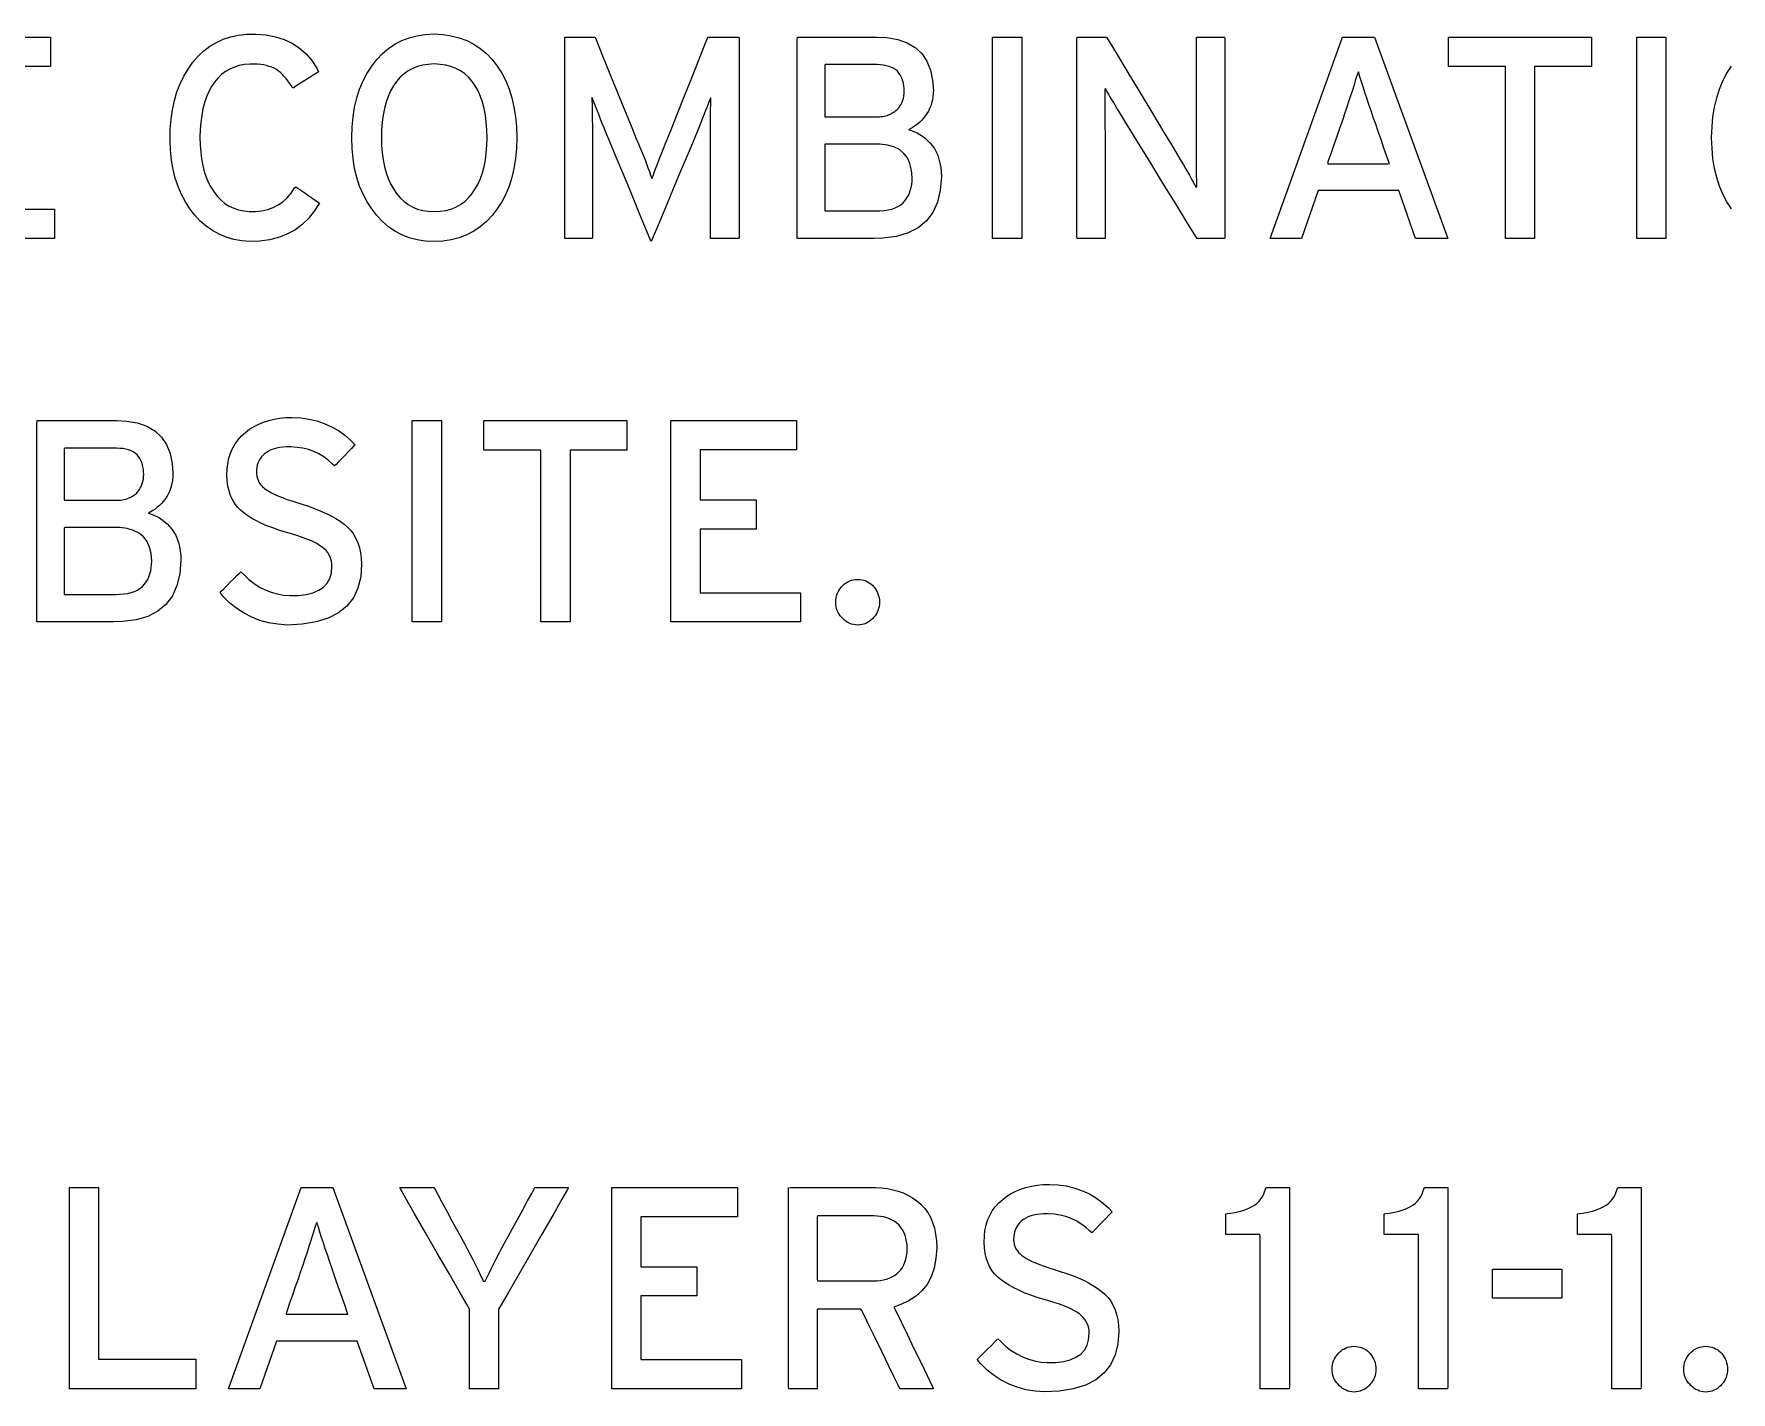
# Model space of a CAD drawing. Extents: x 1 to 47.7, y 0.2 to 33.4.
# Drawn here: x 8.227 to 10.44, y 21.392 to 23.162 of the extents above; entities that cross this region are included whole.
import ezdxf

# ---------------------------------------------------------------- set-up
doc = ezdxf.new("R2010")
doc.units = 0
doc.header["$MEASUREMENT"] = 0
doc.layers.add('6_0____DWG', color=7, linetype='CONTINUOUS')

msp = doc.modelspace()

# ---------------------------------------------------------------- linework, layer by layer
at = {"layer": '6_0____DWG'}
for points in [[(8.0847, 22.8958), (8.0847, 23.1582), (8.2485, 23.1582), (8.2485, 23.1202), (8.1228, 23.1202), (8.1228, 23.0549), (8.1958, 23.0549), (8.1958, 23.0169), (8.1228, 23.0169), (8.1228, 22.9339), (8.254, 22.9339), (8.254, 22.8958), (8.0847, 22.8958)], [(9.4771, 22.8958), (9.4771, 23.1582), (9.5151, 23.1582), (9.5151, 22.8958), (9.4771, 22.8958)], [(10.0286, 22.8958), (10.0066, 22.9581), (9.9015, 22.9581), (9.8797, 22.8958), (9.8389, 22.8958), (9.9333, 23.1582), (9.9751, 23.1582), (10.0707, 22.8958), (10.0286, 22.8958)], [(10.1838, 23.1198), (10.1838, 22.8958), (10.1458, 22.8958), (10.1458, 23.1198), (10.0716, 23.1198), (10.0716, 23.1582), (10.2581, 23.1582), (10.2581, 23.1198), (10.1838, 23.1198)], [(10.317, 22.8958), (10.317, 23.1582), (10.355, 23.1582), (10.355, 22.8958), (10.317, 22.8958)], [(10.4407, 22.9343), (10.4346, 22.9435), (10.4294, 22.9534), (10.4249, 22.964), (10.4213, 22.9753), (10.4184, 22.9872), (10.4163, 22.9999), (10.4151, 23.0132), (10.4146, 23.0271), (10.4151, 23.0411), (10.4163, 23.0544), (10.4184, 23.0671), (10.4213, 23.0791), (10.4249, 23.0904), (10.4294, 23.1011), (10.4346, 23.1111), (10.4407, 23.1205)], [(8.7203, 22.3958), (8.7203, 22.6582), (8.7583, 22.6582), (8.7583, 22.3958), (8.7203, 22.3958)], [(8.9261, 22.6198), (8.9261, 22.3958), (8.888, 22.3958), (8.888, 22.6198), (8.8139, 22.6198), (8.8139, 22.6582), (9.0003, 22.6582), (9.0003, 22.6198), (8.9261, 22.6198)], [(9.0576, 22.3958), (9.0576, 22.6582), (9.2213, 22.6582), (9.2213, 22.6202), (9.0956, 22.6202), (9.0956, 22.5549), (9.1686, 22.5549), (9.1686, 22.5169), (9.0956, 22.5169), (9.0956, 22.4339), (9.2268, 22.4339), (9.2268, 22.3958), (9.0576, 22.3958)], [(8.2733, 21.3958), (8.2733, 21.6582), (8.3114, 21.6582), (8.3114, 21.4343), (8.4382, 21.4343), (8.4382, 21.3958), (8.2733, 21.3958)], [(8.6705, 21.3958), (8.6485, 21.4581), (8.5434, 21.4581), (8.5216, 21.3958), (8.4808, 21.3958), (8.5753, 21.6582), (8.617, 21.6582), (8.7126, 21.3958), (8.6705, 21.3958)], [(8.9805, 21.3958), (8.9805, 21.6582), (9.1443, 21.6582), (9.1443, 21.6202), (9.0185, 21.6202), (9.0185, 21.5549), (9.0916, 21.5549), (9.0916, 21.5169), (9.0185, 21.5169), (9.0185, 21.4339), (9.1498, 21.4339), (9.1498, 21.3958), (8.9805, 21.3958)], [(10.1287, 21.514), (10.1287, 21.552), (10.2195, 21.552), (10.2195, 21.514), (10.1287, 21.514)]]:
    msp.add_lwpolyline(points, dxfattribs=at)
for points in [[(8.5995, 22.9418), (8.5926, 22.9312), (8.5849, 22.9218), (8.5764, 22.9137), (8.5671, 22.9068), (8.557, 22.9012), (8.546, 22.8969), (8.5343, 22.8939), (8.5217, 22.8921), (8.509, 22.8917), (8.498, 22.8927), (8.4876, 22.8946), (8.4777, 22.8974), (8.4684, 22.9012), (8.4597, 22.906), (8.4516, 22.9117), (8.444, 22.9184), (8.437, 22.926), (8.4305, 22.9344), (8.4246, 22.9434), (8.4194, 22.9531), (8.4151, 22.9634), (8.4114, 22.9743), (8.4086, 22.9858), (8.4064, 22.998), (8.4051, 23.0109), (8.4045, 23.0243), (8.4047, 23.0381), (8.4058, 23.0512), (8.4076, 23.0637), (8.4102, 23.0755), (8.4135, 23.0868), (8.4176, 23.0974), (8.4224, 23.1074), (8.428, 23.1167), (8.4343, 23.1255), (8.4411, 23.1334), (8.4485, 23.1403), (8.4564, 23.1463), (8.4649, 23.1514), (8.4739, 23.1555), (8.4835, 23.1586), (8.4937, 23.1608), (8.5045, 23.1621), (8.5166, 23.1623), (8.5299, 23.1612), (8.5422, 23.1588), (8.5535, 23.1551), (8.5639, 23.1502), (8.5734, 23.144), (8.5819, 23.1365), (8.5894, 23.1278), (8.596, 23.1178), (8.5979, 23.1132), (8.5954, 23.1115), (8.5912, 23.1088), (8.5859, 23.1054), (8.5802, 23.1017), (8.5746, 23.0981), (8.5697, 23.095), (8.5662, 23.0927), (8.5647, 23.0917), (8.5628, 23.0948), (8.5605, 23.0982), (8.5582, 23.1014), (8.5559, 23.1044), (8.5535, 23.1071), (8.551, 23.1097), (8.5484, 23.112), (8.5458, 23.1141), (8.5432, 23.116), (8.5402, 23.1176), (8.5371, 23.119), (8.5337, 23.1202), (8.5303, 23.1212), (8.5266, 23.122), (8.5228, 23.1226), (8.5187, 23.123), (8.5145, 23.1232), (8.5089, 23.1232), (8.5017, 23.1225), (8.4948, 23.1212), (8.4884, 23.1192), (8.4824, 23.1166), (8.4768, 23.1133), (8.4717, 23.1094), (8.467, 23.1049), (8.4627, 23.0996), (8.4587, 23.0937), (8.4552, 23.0873), (8.4522, 23.0803), (8.4496, 23.0728), (8.4474, 23.0648), (8.4458, 23.0563), (8.4446, 23.0473), (8.4438, 23.0378), (8.4436, 23.0278), (8.4438, 23.0178), (8.4445, 23.0084), (8.4456, 22.9994), (8.4472, 22.991), (8.4492, 22.983), (8.4518, 22.9755), (8.4548, 22.9685), (8.4582, 22.962), (8.4621, 22.956), (8.4664, 22.9504), (8.471, 22.9456), (8.4761, 22.9414), (8.4816, 22.9379), (8.4876, 22.9351), (8.4939, 22.933), (8.5007, 22.9316), (8.5079, 22.9309), (8.516, 22.9309), (8.5242, 22.9317), (8.5319, 22.9334), (8.539, 22.936), (8.5456, 22.9394), (8.5517, 22.9437), (8.5573, 22.9488), (8.5623, 22.9548), (8.5667, 22.9617), (8.5685, 22.9632), (8.5711, 22.9614), (8.5752, 22.9586), (8.5802, 22.9551), (8.5856, 22.9513), (8.5908, 22.9478), (8.5952, 22.9447), (8.5983, 22.9426)], [(8.8567, 23.0271), (8.8562, 23.0132), (8.855, 22.9999), (8.8529, 22.9872), (8.8501, 22.9753), (8.8466, 22.964), (8.8422, 22.9534), (8.8371, 22.9435), (8.8312, 22.9343), (8.8245, 22.9256), (8.8171, 22.9178), (8.8091, 22.9111), (8.8005, 22.9053), (8.7914, 22.9006), (8.7816, 22.8968), (8.7713, 22.8941), (8.7604, 22.8923), (8.7488, 22.8916), (8.7374, 22.8923), (8.7266, 22.8941), (8.7164, 22.8968), (8.7067, 22.9006), (8.6977, 22.9053), (8.6893, 22.9111), (8.6814, 22.9178), (8.6742, 22.9256), (8.6675, 22.9343), (8.6614, 22.9435), (8.6562, 22.9534), (8.6517, 22.964), (8.6481, 22.9753), (8.6452, 22.9872), (8.6431, 22.9999), (8.6419, 23.0132), (8.6414, 23.0271), (8.6419, 23.0411), (8.6431, 23.0544), (8.6452, 23.0671), (8.6481, 23.0791), (8.6517, 23.0904), (8.6562, 23.1011), (8.6614, 23.1111), (8.6675, 23.1205), (8.6742, 23.1291), (8.6814, 23.1368), (8.6893, 23.1434), (8.6977, 23.1491), (8.7067, 23.1538), (8.7164, 23.1574), (8.7266, 23.1601), (8.7374, 23.1618), (8.7488, 23.1624), (8.7604, 23.1618), (8.7713, 23.1601), (8.7816, 23.1574), (8.7914, 23.1538), (8.8005, 23.1491), (8.8091, 23.1434), (8.8171, 23.1368), (8.8245, 23.1291), (8.8312, 23.1205), (8.8371, 23.1111), (8.8422, 23.1011), (8.8466, 23.0904), (8.8501, 23.0791), (8.8529, 23.0671), (8.855, 23.0544), (8.8562, 23.0411)], [(9.1092, 22.8957), (9.1092, 22.9007), (9.1092, 22.9141), (9.1092, 22.9333), (9.1092, 22.9559), (9.1092, 22.9796), (9.1092, 23.0017), (9.1092, 23.0198), (9.1092, 23.0315), (9.1092, 23.036), (9.1092, 23.0424), (9.1092, 23.0485), (9.1093, 23.0543), (9.1094, 23.0598), (9.1094, 23.0649), (9.1096, 23.0698), (9.1097, 23.0743), (9.1098, 23.0785), (9.1093, 23.0792), (9.1079, 23.0755), (9.1064, 23.0715), (9.1047, 23.0672), (9.1029, 23.0626), (9.101, 23.0577), (9.0989, 23.0526), (9.0967, 23.0471), (9.0944, 23.0413), (9.0926, 23.0369), (9.0878, 23.0254), (9.08, 23.0067), (9.0703, 22.9836), (9.0598, 22.9585), (9.0496, 22.9341), (9.0408, 22.9131), (9.0346, 22.8981), (9.0319, 22.8917), (9.0301, 22.8959), (9.0246, 22.9092), (9.0164, 22.9291), (9.0065, 22.9529), (8.9961, 22.9781), (8.9863, 23.0019), (8.9781, 23.0218), (8.9725, 23.0351), (8.9705, 23.04), (8.9682, 23.0458), (8.966, 23.0514), (8.964, 23.0566), (8.962, 23.0616), (8.9602, 23.0662), (8.9584, 23.0706), (8.9568, 23.0746), (8.9554, 23.0784), (8.9545, 23.0794), (8.9547, 23.0753), (8.9548, 23.0708), (8.9549, 23.066), (8.955, 23.061), (8.9551, 23.0556), (8.9551, 23.0498), (8.9552, 23.0438), (8.9552, 23.0375), (8.9552, 23.033), (8.9552, 23.023), (8.9552, 23.0061), (8.9552, 22.9847), (8.9552, 22.9612), (8.9552, 22.9381), (8.9552, 22.9179), (8.9552, 22.9031), (8.9552, 22.896), (8.9544, 22.8957), (8.9514, 22.8957), (8.9467, 22.8957), (8.941, 22.8957), (8.9349, 22.8957), (8.929, 22.8957), (8.9241, 22.8957), (8.9206, 22.8957), (8.9193, 22.8957), (8.9193, 22.9052), (8.9193, 22.9304), (8.9193, 22.9668), (8.9193, 23.0096), (8.9193, 23.0542), (8.9193, 23.096), (8.9193, 23.1303), (8.9193, 23.1524), (8.9194, 23.1582), (8.9214, 23.1582), (8.9256, 23.1582), (8.9313, 23.1582), (8.9379, 23.1582), (8.9445, 23.1582), (8.9506, 23.1582), (8.9554, 23.1582), (8.9582, 23.1582), (8.9591, 23.1572), (8.9628, 23.1481), (8.9695, 23.1317), (8.9781, 23.1105), (8.9877, 23.087), (8.9972, 23.0636), (9.0056, 23.0428), (9.012, 23.0271), (9.0153, 23.019), (9.0172, 23.0146), (9.0195, 23.0089), (9.0217, 23.0034), (9.0239, 22.9981), (9.0259, 22.9929), (9.0277, 22.9879), (9.0295, 22.983), (9.0312, 22.9784), (9.0328, 22.9738), (9.0343, 22.9773), (9.0359, 22.9819), (9.0377, 22.9866), (9.0395, 22.9916), (9.0415, 22.9967), (9.0436, 23.002), (9.0457, 23.0075), (9.048, 23.0132), (9.0502, 23.0185), (9.0526, 23.0246), (9.0583, 23.0388), (9.0662, 23.0587), (9.0754, 23.0817), (9.0849, 23.1054), (9.0936, 23.1274), (9.1007, 23.145), (9.105, 23.1559), (9.1061, 23.1582), (9.1085, 23.1582), (9.113, 23.1582), (9.1191, 23.1582), (9.1258, 23.1582), (9.1327, 23.1582), (9.1388, 23.1582), (9.1436, 23.1582), (9.1462, 23.1582), (9.1465, 23.1552), (9.1465, 23.1364), (9.1465, 23.1044), (9.1465, 23.0639), (9.1465, 23.0195), (9.1465, 22.9759), (9.1465, 22.9377), (9.1465, 22.9096), (9.1465, 22.8962), (9.1457, 22.8957), (9.1426, 22.8957), (9.1377, 22.8957), (9.1317, 22.8957), (9.1254, 22.8957), (9.1193, 22.8957), (9.1141, 22.8957), (9.1105, 22.8957)], [(9.4103, 22.9763), (9.4089, 22.9586), (9.4051, 22.9431), (9.3991, 22.9298), (9.3907, 22.9187), (9.3801, 22.9097), (9.3671, 22.903), (9.3517, 22.8985), (9.3341, 22.8962), (9.3225, 22.8958), (9.3157, 22.8958), (9.3033, 22.8958), (9.2874, 22.8958), (9.2699, 22.8958), (9.2527, 22.8958), (9.2378, 22.8958), (9.227, 22.8958), (9.2224, 22.8958), (9.2224, 22.9037), (9.2224, 22.9286), (9.2224, 22.9654), (9.2224, 23.0092), (9.2224, 23.055), (9.2224, 23.0976), (9.2224, 23.1322), (9.2224, 23.1537), (9.2228, 23.1582), (9.2292, 23.1582), (9.2414, 23.1582), (9.2576, 23.1582), (9.2756, 23.1582), (9.2935, 23.1582), (9.3093, 23.1582), (9.321, 23.1582), (9.3266, 23.1582), (9.3392, 23.1576), (9.3534, 23.1552), (9.3657, 23.1509), (9.3761, 23.1448), (9.3847, 23.1368), (9.3913, 23.127), (9.396, 23.1153), (9.3989, 23.1018), (9.3998, 23.0891), (9.3996, 23.0846), (9.3992, 23.0803), (9.3985, 23.0762), (9.3976, 23.0723), (9.3964, 23.0686), (9.395, 23.0651), (9.3933, 23.0617), (9.3914, 23.0585), (9.3893, 23.0555), (9.3871, 23.0527), (9.3847, 23.05), (9.3821, 23.0475), (9.3794, 23.0452), (9.3765, 23.043), (9.3735, 23.0409), (9.3703, 23.039), (9.3678, 23.0374), (9.3715, 23.0364), (9.3752, 23.035), (9.3787, 23.0333), (9.3822, 23.0314), (9.3856, 23.0291), (9.389, 23.0265), (9.3922, 23.0236), (9.3954, 23.0203), (9.3984, 23.0168), (9.4011, 23.0129), (9.4035, 23.0087), (9.4055, 23.0042), (9.4071, 22.9993), (9.4084, 22.994), (9.4094, 22.9885), (9.41, 22.9826)], [(9.7436, 22.8958), (9.7399, 22.9018), (9.7301, 22.9179), (9.7159, 22.9409), (9.6992, 22.968), (9.6819, 22.9962), (9.6657, 23.0225), (9.6526, 23.0438), (9.6443, 23.0573), (9.6416, 23.0616), (9.6392, 23.0657), (9.6368, 23.0697), (9.6345, 23.0736), (9.6322, 23.0774), (9.6301, 23.081), (9.628, 23.0845), (9.626, 23.088), (9.6241, 23.0913), (9.6233, 23.0891), (9.6233, 23.0828), (9.6234, 23.0763), (9.6234, 23.0696), (9.6234, 23.0627), (9.6235, 23.0556), (9.6235, 23.0482), (9.6236, 23.0407), (9.6237, 23.033), (9.6237, 23.0282), (9.6237, 23.016), (9.6237, 22.9976), (9.6237, 22.9755), (9.6237, 22.9522), (9.6237, 22.9301), (9.6237, 22.9117), (9.6237, 22.8995), (9.6237, 22.8958), (9.622, 22.8958), (9.6181, 22.8958), (9.6127, 22.8958), (9.6066, 22.8958), (9.6003, 22.8958), (9.5945, 22.8958), (9.5899, 22.8958), (9.5872, 22.8958), (9.5868, 22.8977), (9.5868, 22.9147), (9.5868, 22.9456), (9.5868, 22.9857), (9.5868, 23.0303), (9.5868, 23.0744), (9.5868, 23.1135), (9.5868, 23.1428), (9.5868, 23.1574), (9.5875, 23.1582), (9.5907, 23.1582), (9.5957, 23.1582), (9.6019, 23.1582), (9.6085, 23.1582), (9.6149, 23.1582), (9.6204, 23.1582), (9.6242, 23.1582), (9.6256, 23.1582), (9.6291, 23.1524), (9.6385, 23.1368), (9.652, 23.1143), (9.668, 23.088), (9.6845, 23.0606), (9.6999, 23.035), (9.7124, 23.0142), (9.7204, 23.0011), (9.723, 22.9966), (9.7259, 22.9918), (9.7286, 22.9871), (9.7312, 22.9825), (9.7337, 22.9782), (9.7361, 22.974), (9.7383, 22.9699), (9.7405, 22.9661), (9.7425, 22.9624), (9.7433, 22.9645), (9.7432, 22.971), (9.7431, 22.9777), (9.7431, 22.9846), (9.743, 22.9916), (9.743, 22.9989), (9.743, 23.0063), (9.7429, 23.0139), (9.7429, 23.0217), (9.7429, 23.0265), (9.7429, 23.0386), (9.7429, 23.0569), (9.7429, 23.0789), (9.7429, 23.1021), (9.7429, 23.1241), (9.7429, 23.1424), (9.7429, 23.1546), (9.743, 23.1582), (9.7447, 23.1582), (9.7485, 23.1582), (9.7539, 23.1582), (9.7601, 23.1582), (9.7664, 23.1582), (9.7721, 23.1582), (9.7767, 23.1582), (9.7794, 23.1582), (9.7799, 23.1564), (9.7799, 23.1394), (9.7799, 23.1084), (9.7799, 23.0683), (9.7799, 23.0238), (9.7799, 22.9796), (9.7799, 22.9405), (9.7799, 22.9113), (9.7799, 22.8967), (9.7792, 22.8958), (9.7762, 22.8958), (9.7715, 22.8958), (9.7657, 22.8958), (9.7595, 22.8958), (9.7536, 22.8958), (9.7485, 22.8958), (9.745, 22.8958)], [(8.8179, 23.0271), (8.8177, 23.0374), (8.8169, 23.0472), (8.8157, 23.0565), (8.814, 23.0652), (8.8119, 23.0733), (8.8092, 23.081), (8.8061, 23.0881), (8.8025, 23.0947), (8.7984, 23.1006), (8.7938, 23.1059), (8.7887, 23.1104), (8.7832, 23.1143), (8.7773, 23.1174), (8.7708, 23.1199), (8.764, 23.1217), (8.7566, 23.1228), (8.7488, 23.1233), (8.7412, 23.1228), (8.734, 23.1217), (8.7273, 23.1199), (8.7209, 23.1174), (8.7151, 23.1143), (8.7096, 23.1104), (8.7046, 23.1059), (8.7, 23.1006), (8.6959, 23.0947), (8.6922, 23.0881), (8.689, 23.081), (8.6863, 23.0733), (8.6841, 23.0652), (8.6824, 23.0565), (8.6811, 23.0472), (8.6804, 23.0374), (8.6802, 23.0271), (8.6804, 23.0169), (8.6811, 23.0073), (8.6824, 22.9981), (8.6841, 22.9895), (8.6863, 22.9814), (8.689, 22.9738), (8.6922, 22.9668), (8.6959, 22.9603), (8.7, 22.9542), (8.7046, 22.9487), (8.7096, 22.944), (8.7151, 22.9399), (8.7209, 22.9366), (8.7273, 22.9341), (8.734, 22.9322), (8.7412, 22.9312), (8.7488, 22.9308), (8.7566, 22.9312), (8.764, 22.9322), (8.7708, 22.9341), (8.7773, 22.9366), (8.7832, 22.9399), (8.7887, 22.944), (8.7938, 22.9487), (8.7984, 22.9542), (8.8025, 22.9603), (8.8061, 22.9668), (8.8092, 22.9738), (8.8119, 22.9814), (8.814, 22.9895), (8.8157, 22.9981), (8.8169, 23.0073), (8.8177, 23.0169)], [(9.3617, 23.0879), (9.3616, 23.0913), (9.3613, 23.0946), (9.3608, 23.0978), (9.36, 23.1008), (9.3591, 23.1037), (9.3579, 23.1064), (9.3565, 23.109), (9.355, 23.1115), (9.353, 23.1137), (9.3507, 23.1157), (9.3481, 23.1174), (9.3452, 23.1188), (9.342, 23.12), (9.3385, 23.121), (9.3348, 23.1217), (9.3308, 23.1221), (9.3264, 23.1224), (9.3238, 23.1224), (9.3169, 23.1224), (9.3069, 23.1224), (9.2953, 23.1224), (9.2834, 23.1224), (9.2725, 23.1224), (9.2638, 23.1224), (9.2589, 23.1224), (9.2582, 23.1217), (9.2582, 23.1168), (9.2582, 23.1082), (9.2582, 23.0973), (9.2582, 23.0854), (9.2582, 23.0738), (9.2582, 23.0639), (9.2582, 23.057), (9.2582, 23.0544), (9.2608, 23.0544), (9.2678, 23.0544), (9.2777, 23.0544), (9.2893, 23.0544), (9.3013, 23.0544), (9.3122, 23.0544), (9.3208, 23.0544), (9.3258, 23.0544), (9.3276, 23.0544), (9.3298, 23.0545), (9.3319, 23.0547), (9.3339, 23.0549), (9.3359, 23.0553), (9.3377, 23.0557), (9.3395, 23.0562), (9.3412, 23.0568), (9.3428, 23.0575), (9.3443, 23.0582), (9.3457, 23.059), (9.3471, 23.0598), (9.3485, 23.0606), (9.3497, 23.0615), (9.3509, 23.0625), (9.3521, 23.0634), (9.3532, 23.0645), (9.3547, 23.0661), (9.3563, 23.0684), (9.3577, 23.0709), (9.359, 23.0734), (9.3599, 23.0761), (9.3607, 23.0789), (9.3613, 23.0818), (9.3616, 23.0848)], [(9.9734, 23.0537), (9.9705, 23.0623), (9.9677, 23.0706), (9.9651, 23.0785), (9.9626, 23.0861), (9.9603, 23.0933), (9.958, 23.1002), (9.956, 23.1067), (9.954, 23.1129), (9.9523, 23.1093), (9.9504, 23.103), (9.9484, 23.0962), (9.9462, 23.0891), (9.9438, 23.0816), (9.9413, 23.0738), (9.9385, 23.0655), (9.9356, 23.0569), (9.9341, 23.0524), (9.9324, 23.0473), (9.9295, 23.039), (9.9259, 23.0287), (9.9221, 23.0178), (9.9185, 23.0075), (9.9156, 22.9992), (9.9139, 22.9941), (9.9141, 22.9932), (9.9198, 22.9932), (9.9303, 22.9932), (9.9438, 22.9932), (9.9585, 22.9932), (9.9726, 22.9932), (9.9845, 22.9932), (9.9923, 22.9932), (9.9945, 22.9933), (9.9933, 22.9967), (9.9908, 23.0039), (9.9874, 23.0137), (9.9836, 23.0246), (9.9798, 23.0353), (9.9766, 23.0446), (9.9743, 23.0512)], [(9.3722, 22.9752), (9.3714, 22.9849), (9.3693, 22.9934), (9.366, 23.0007), (9.3614, 23.0067), (9.3556, 23.0116), (9.3485, 23.0152), (9.3402, 23.0176), (9.3306, 23.0188), (9.3259, 23.0189), (9.32, 23.0189), (9.3105, 23.0189), (9.2989, 23.0189), (9.2865, 23.0189), (9.2749, 23.0189), (9.2654, 23.0189), (9.2595, 23.0189), (9.2582, 23.0185), (9.2582, 23.0129), (9.2582, 23.0022), (9.2582, 22.9882), (9.2582, 22.9727), (9.2582, 22.9575), (9.2582, 22.9444), (9.2582, 22.9352), (9.2582, 22.9317), (9.2609, 22.9317), (9.2681, 22.9317), (9.2783, 22.9317), (9.2901, 22.9317), (9.3022, 22.9317), (9.3131, 22.9317), (9.3214, 22.9317), (9.3258, 22.9317), (9.33, 22.9318), (9.3356, 22.9322), (9.3408, 22.933), (9.3455, 22.9341), (9.3499, 22.9356), (9.3537, 22.9374), (9.3572, 22.9396), (9.3603, 22.9421), (9.3628, 22.945), (9.365, 22.948), (9.3669, 22.9512), (9.3685, 22.9546), (9.3698, 22.9583), (9.3708, 22.9622), (9.3716, 22.9663), (9.372, 22.9706)], [(8.6542, 22.4712), (8.6531, 22.4546), (8.6496, 22.44), (8.6436, 22.4273), (8.6351, 22.4165), (8.6242, 22.4077), (8.6108, 22.4007), (8.5949, 22.3958), (8.5766, 22.3927), (8.5576, 22.3917), (8.545, 22.3927), (8.5331, 22.3947), (8.5218, 22.3978), (8.5111, 22.4019), (8.5011, 22.407), (8.4916, 22.4131), (8.4827, 22.4203), (8.4744, 22.4284), (8.4697, 22.4342), (8.4714, 22.4358), (8.4745, 22.4389), (8.4786, 22.443), (8.4831, 22.4475), (8.4877, 22.4521), (8.4918, 22.4562), (8.495, 22.4593), (8.4967, 22.4611), (8.5006, 22.4574), (8.5072, 22.4512), (8.5141, 22.4458), (8.5213, 22.4413), (8.5287, 22.4375), (8.5364, 22.4344), (8.5443, 22.4322), (8.5525, 22.4308), (8.561, 22.4301), (8.5718, 22.4303), (8.582, 22.4316), (8.5909, 22.4338), (8.5984, 22.437), (8.6046, 22.4412), (8.6094, 22.4464), (8.6129, 22.4526), (8.615, 22.4598), (8.6157, 22.468), (8.6156, 22.4715), (8.6151, 22.4748), (8.6143, 22.4778), (8.6132, 22.4808), (8.6118, 22.4836), (8.6101, 22.4862), (8.608, 22.4888), (8.6056, 22.4912), (8.6029, 22.4934), (8.5996, 22.4956), (8.5958, 22.4979), (8.5916, 22.5), (8.5868, 22.5022), (8.5816, 22.5043), (8.5759, 22.5065), (8.5697, 22.5085), (8.563, 22.5106), (8.5553, 22.5128), (8.5466, 22.5155), (8.5385, 22.5183), (8.5309, 22.5212), (8.5239, 22.5243), (8.5173, 22.5275), (8.5113, 22.5308), (8.5058, 22.5343), (8.5008, 22.5379), (8.4964, 22.5416), (8.4924, 22.5456), (8.4889, 22.5502), (8.4859, 22.5552), (8.4835, 22.5606), (8.4815, 22.5665), (8.4801, 22.5729), (8.4792, 22.5798), (8.4788, 22.5871), (8.479, 22.5948), (8.4798, 22.6022), (8.4813, 22.6091), (8.4833, 22.6157), (8.486, 22.6219), (8.4893, 22.6278), (8.4932, 22.6332), (8.4978, 22.6383), (8.5029, 22.6429), (8.5083, 22.647), (8.5141, 22.6506), (8.5201, 22.6537), (8.5265, 22.6563), (8.5333, 22.6585), (8.5403, 22.6602), (8.5477, 22.6614), (8.5554, 22.6622), (8.5637, 22.6624), (8.5749, 22.6618), (8.5856, 22.6603), (8.5959, 22.6579), (8.6057, 22.6546), (8.615, 22.6503), (8.624, 22.6452), (8.6324, 22.6392), (8.6404, 22.6323), (8.6458, 22.6267), (8.6443, 22.6252), (8.6413, 22.6221), (8.6374, 22.618), (8.6329, 22.6134), (8.6284, 22.6087), (8.6242, 22.6044), (8.621, 22.6011), (8.6191, 22.5991), (8.6164, 22.6015), (8.6108, 22.6066), (8.6049, 22.611), (8.5987, 22.6148), (8.5921, 22.6179), (8.5852, 22.6204), (8.5779, 22.6222), (8.5703, 22.6234), (8.5623, 22.624), (8.5563, 22.6239), (8.5516, 22.6236), (8.5473, 22.623), (8.5432, 22.6222), (8.5395, 22.6212), (8.5361, 22.62), (8.5329, 22.6185), (8.5301, 22.6168), (8.5276, 22.6149), (8.5254, 22.6128), (8.5235, 22.6105), (8.5218, 22.6081), (8.5204, 22.6056), (8.5192, 22.6029), (8.5183, 22.6002), (8.5177, 22.5973), (8.5173, 22.5943), (8.5172, 22.5913), (8.5172, 22.5897), (8.5173, 22.5883), (8.5175, 22.5869), (8.5177, 22.5855), (8.518, 22.5842), (8.5184, 22.5829), (8.5188, 22.5817), (8.5193, 22.5805), (8.5198, 22.5793), (8.5205, 22.5781), (8.5212, 22.5768), (8.5221, 22.5756), (8.523, 22.5744), (8.5241, 22.5732), (8.5252, 22.5721), (8.5265, 22.5709), (8.5279, 22.5698), (8.5299, 22.5683), (8.5332, 22.5662), (8.5369, 22.5641), (8.5411, 22.562), (8.5459, 22.5599), (8.5511, 22.5578), (8.5569, 22.5556), (8.5632, 22.5535), (8.57, 22.5513), (8.578, 22.5488), (8.5862, 22.5462), (8.5939, 22.5434), (8.6012, 22.5404), (8.6081, 22.5373), (8.6146, 22.534), (8.6206, 22.5306), (8.6262, 22.527), (8.6314, 22.5233), (8.6361, 22.5193), (8.6403, 22.5149), (8.6439, 22.51), (8.647, 22.5046), (8.6495, 22.4989), (8.6515, 22.4926), (8.6529, 22.4859), (8.6538, 22.4788)], [(8.4187, 22.4763), (8.4173, 22.4586), (8.4136, 22.4431), (8.4076, 22.4298), (8.3992, 22.4187), (8.3885, 22.4097), (8.3755, 22.403), (8.3602, 22.3985), (8.3426, 22.3962), (8.331, 22.3958), (8.3241, 22.3958), (8.3118, 22.3958), (8.2959, 22.3958), (8.2784, 22.3958), (8.2612, 22.3958), (8.2463, 22.3958), (8.2355, 22.3958), (8.2309, 22.3958), (8.2309, 22.4037), (8.2309, 22.4286), (8.2309, 22.4654), (8.2309, 22.5092), (8.2309, 22.555), (8.2309, 22.5976), (8.2309, 22.6322), (8.2309, 22.6537), (8.2313, 22.6582), (8.2377, 22.6582), (8.2499, 22.6582), (8.2661, 22.6582), (8.2841, 22.6582), (8.302, 22.6582), (8.3178, 22.6582), (8.3295, 22.6582), (8.3351, 22.6582), (8.3477, 22.6576), (8.3619, 22.6552), (8.3742, 22.6509), (8.3846, 22.6448), (8.3932, 22.6368), (8.3998, 22.627), (8.4045, 22.6153), (8.4073, 22.6018), (8.4082, 22.5891), (8.4081, 22.5846), (8.4076, 22.5803), (8.407, 22.5762), (8.406, 22.5723), (8.4049, 22.5686), (8.4035, 22.5651), (8.4018, 22.5617), (8.3999, 22.5585), (8.3978, 22.5555), (8.3956, 22.5527), (8.3932, 22.55), (8.3906, 22.5475), (8.3879, 22.5452), (8.385, 22.543), (8.382, 22.5409), (8.3788, 22.539), (8.3763, 22.5374), (8.38, 22.5364), (8.3836, 22.535), (8.3872, 22.5333), (8.3907, 22.5314), (8.3941, 22.5291), (8.3975, 22.5265), (8.4007, 22.5236), (8.4039, 22.5203), (8.4069, 22.5168), (8.4096, 22.5129), (8.412, 22.5087), (8.414, 22.5042), (8.4156, 22.4993), (8.4169, 22.494), (8.4179, 22.4885), (8.4185, 22.4826)], [(8.3702, 22.5879), (8.3701, 22.5913), (8.3698, 22.5946), (8.3692, 22.5978), (8.3685, 22.6008), (8.3676, 22.6037), (8.3664, 22.6064), (8.365, 22.609), (8.3634, 22.6115), (8.3615, 22.6137), (8.3592, 22.6157), (8.3566, 22.6174), (8.3537, 22.6188), (8.3505, 22.62), (8.347, 22.621), (8.3433, 22.6217), (8.3392, 22.6221), (8.3349, 22.6224), (8.3323, 22.6224), (8.3254, 22.6224), (8.3154, 22.6224), (8.3038, 22.6224), (8.2919, 22.6224), (8.2809, 22.6224), (8.2723, 22.6224), (8.2674, 22.6224), (8.2667, 22.6217), (8.2667, 22.6168), (8.2667, 22.6082), (8.2667, 22.5973), (8.2667, 22.5854), (8.2667, 22.5738), (8.2667, 22.5639), (8.2667, 22.557), (8.2667, 22.5544), (8.2693, 22.5544), (8.2763, 22.5544), (8.2862, 22.5544), (8.2978, 22.5544), (8.3098, 22.5544), (8.3207, 22.5544), (8.3293, 22.5544), (8.3342, 22.5544), (8.3361, 22.5544), (8.3383, 22.5545), (8.3404, 22.5547), (8.3424, 22.5549), (8.3444, 22.5553), (8.3462, 22.5557), (8.348, 22.5562), (8.3496, 22.5568), (8.3512, 22.5575), (8.3527, 22.5582), (8.3542, 22.559), (8.3556, 22.5598), (8.3569, 22.5606), (8.3582, 22.5615), (8.3594, 22.5625), (8.3606, 22.5634), (8.3617, 22.5645), (8.3631, 22.5661), (8.3648, 22.5684), (8.3662, 22.5709), (8.3674, 22.5734), (8.3684, 22.5761), (8.3692, 22.5789), (8.3698, 22.5818), (8.3701, 22.5848)], [(8.3806, 22.4752), (8.3798, 22.4849), (8.3778, 22.4934), (8.3745, 22.5007), (8.3699, 22.5067), (8.3641, 22.5116), (8.357, 22.5152), (8.3487, 22.5176), (8.3391, 22.5188), (8.3344, 22.5189), (8.3285, 22.5189), (8.319, 22.5189), (8.3073, 22.5189), (8.295, 22.5189), (8.2834, 22.5189), (8.2739, 22.5189), (8.268, 22.5189), (8.2667, 22.5185), (8.2667, 22.5129), (8.2667, 22.5022), (8.2667, 22.4882), (8.2667, 22.4727), (8.2667, 22.4575), (8.2667, 22.4444), (8.2667, 22.4352), (8.2667, 22.4317), (8.2694, 22.4317), (8.2766, 22.4317), (8.2868, 22.4317), (8.2986, 22.4317), (8.3107, 22.4317), (8.3216, 22.4317), (8.3299, 22.4317), (8.3343, 22.4317), (8.3385, 22.4318), (8.3441, 22.4322), (8.3493, 22.433), (8.354, 22.4341), (8.3583, 22.4356), (8.3622, 22.4374), (8.3657, 22.4396), (8.3687, 22.4421), (8.3713, 22.445), (8.3735, 22.448), (8.3754, 22.4512), (8.377, 22.4546), (8.3783, 22.4583), (8.3793, 22.4622), (8.3801, 22.4663), (8.3805, 22.4706)], [(9.3296, 22.4213), (9.3294, 22.4184), (9.329, 22.4157), (9.3284, 22.4131), (9.3276, 22.4106), (9.3266, 22.4082), (9.3254, 22.406), (9.3239, 22.4038), (9.3223, 22.4018), (9.3204, 22.3998), (9.3184, 22.398), (9.3163, 22.3964), (9.3141, 22.3951), (9.3117, 22.3939), (9.3092, 22.393), (9.3066, 22.3923), (9.3039, 22.3919), (9.3011, 22.3916), (9.2983, 22.3919), (9.2957, 22.3923), (9.2931, 22.393), (9.2907, 22.3939), (9.2884, 22.3951), (9.2862, 22.3964), (9.2841, 22.398), (9.2821, 22.3998), (9.2802, 22.4018), (9.2784, 22.4038), (9.2768, 22.406), (9.2755, 22.4082), (9.2745, 22.4106), (9.2736, 22.4131), (9.273, 22.4157), (9.2727, 22.4184), (9.2725, 22.4213), (9.2727, 22.4242), (9.273, 22.4271), (9.2736, 22.4298), (9.2745, 22.4324), (9.2755, 22.4349), (9.2768, 22.4373), (9.2784, 22.4395), (9.2802, 22.4417), (9.2821, 22.4436), (9.2841, 22.4454), (9.2862, 22.4469), (9.2884, 22.4481), (9.2907, 22.4492), (9.2931, 22.4501), (9.2957, 22.4507), (9.2983, 22.4511), (9.3011, 22.4513), (9.3039, 22.4511), (9.3066, 22.4507), (9.3092, 22.4501), (9.3117, 22.4492), (9.3141, 22.4481), (9.3163, 22.4469), (9.3184, 22.4454), (9.3204, 22.4436), (9.3223, 22.4417), (9.3239, 22.4395), (9.3254, 22.4373), (9.3266, 22.4349), (9.3276, 22.4324), (9.3284, 22.4298), (9.329, 22.4271), (9.3294, 22.4242)], [(8.833, 21.4995), (8.833, 21.4957), (8.833, 21.4854), (8.833, 21.4707), (8.833, 21.4534), (8.833, 21.4355), (8.833, 21.4189), (8.833, 21.4056), (8.833, 21.3974), (8.8329, 21.3958), (8.8305, 21.3958), (8.8261, 21.3958), (8.8202, 21.3958), (8.8137, 21.3958), (8.8073, 21.3958), (8.8015, 21.3958), (8.7972, 21.3958), (8.7951, 21.3958), (8.795, 21.3979), (8.795, 21.4066), (8.795, 21.4204), (8.795, 21.4372), (8.795, 21.4551), (8.795, 21.4723), (8.795, 21.4867), (8.795, 21.4964), (8.795, 21.4997), (8.791, 21.5066), (8.7816, 21.523), (8.7683, 21.546), (8.753, 21.5727), (8.7373, 21.6), (8.723, 21.625), (8.7116, 21.6448), (8.7049, 21.6564), (8.7042, 21.6582), (8.7073, 21.6582), (8.7127, 21.6582), (8.7196, 21.6582), (8.7273, 21.6582), (8.7348, 21.6582), (8.7414, 21.6582), (8.7463, 21.6582), (8.7485, 21.6582), (8.7496, 21.6564), (8.7531, 21.65), (8.7584, 21.6401), (8.7649, 21.6283), (8.7717, 21.6158), (8.7782, 21.6039), (8.7836, 21.5941), (8.7871, 21.5877), (8.7888, 21.5846), (8.7924, 21.5776), (8.7959, 21.5709), (8.7992, 21.5645), (8.8024, 21.5583), (8.8054, 21.5523), (8.8082, 21.5467), (8.8108, 21.5412), (8.8133, 21.5361), (8.8155, 21.5364), (8.8179, 21.5415), (8.8205, 21.5468), (8.8233, 21.5524), (8.8262, 21.5584), (8.8294, 21.5645), (8.8327, 21.571), (8.8363, 21.5778), (8.84, 21.5848), (8.8416, 21.5877), (8.8454, 21.5946), (8.8509, 21.6047), (8.8575, 21.6167), (8.8644, 21.6293), (8.8708, 21.641), (8.8761, 21.6507), (8.8795, 21.6568), (8.8804, 21.6582), (8.8828, 21.6582), (8.8878, 21.6582), (8.8944, 21.6582), (8.9019, 21.6582), (8.9094, 21.6582), (8.9161, 21.6582), (8.9213, 21.6582), (8.924, 21.6582), (8.9228, 21.6558), (8.9156, 21.6433), (8.9039, 21.6229), (8.8893, 21.5975), (8.8736, 21.5701), (8.8584, 21.5437), (8.8455, 21.5211), (8.8364, 21.5054)], [(9.4042, 21.5798), (9.4032, 21.5658), (9.4008, 21.5532), (9.3969, 21.542), (9.3916, 21.532), (9.3849, 21.5234), (9.3767, 21.516), (9.3671, 21.51), (9.356, 21.5054), (9.3484, 21.5025), (9.3517, 21.4959), (9.3577, 21.4834), (9.3657, 21.4669), (9.3745, 21.4486), (9.3834, 21.4304), (9.3912, 21.4142), (9.397, 21.4021), (9.3999, 21.3961), (9.3992, 21.3958), (9.3955, 21.3958), (9.3897, 21.3958), (9.3826, 21.3958), (9.375, 21.3958), (9.3677, 21.3958), (9.3616, 21.3958), (9.3575, 21.3958), (9.3561, 21.3959), (9.3539, 21.4004), (9.3487, 21.4111), (9.3414, 21.4262), (9.3329, 21.4437), (9.3243, 21.4615), (9.3163, 21.4779), (9.31, 21.4909), (9.3063, 21.4985), (9.3053, 21.4997), (9.3014, 21.4997), (9.2945, 21.4997), (9.2856, 21.4997), (9.2757, 21.4997), (9.266, 21.4997), (9.2575, 21.4997), (9.2513, 21.4997), (9.2484, 21.4997), (9.2483, 21.4971), (9.2483, 21.4878), (9.2483, 21.4737), (9.2483, 21.4567), (9.2483, 21.4388), (9.2483, 21.4218), (9.2483, 21.4077), (9.2483, 21.3985), (9.2483, 21.3958), (9.2464, 21.3958), (9.2424, 21.3958), (9.2369, 21.3958), (9.2306, 21.3958), (9.2242, 21.3958), (9.2183, 21.3958), (9.2138, 21.3958), (9.2113, 21.3958), (9.211, 21.3988), (9.211, 21.418), (9.211, 21.4508), (9.211, 21.4922), (9.211, 21.5374), (9.211, 21.5815), (9.211, 21.6195), (9.211, 21.6467), (9.211, 21.6581), (9.2145, 21.6582), (9.2249, 21.6582), (9.2404, 21.6582), (9.2588, 21.6582), (9.2781, 21.6582), (9.2961, 21.6582), (9.3109, 21.6582), (9.3202, 21.6582), (9.3246, 21.6582), (9.3324, 21.6578), (9.3399, 21.6569), (9.347, 21.6555), (9.3539, 21.6536), (9.3604, 21.6513), (9.3667, 21.6484), (9.3726, 21.645), (9.3783, 21.6411), (9.3836, 21.6366), (9.3883, 21.6315), (9.3925, 21.6259), (9.396, 21.6196), (9.3988, 21.6128), (9.4011, 21.6054), (9.4027, 21.5975), (9.4038, 21.5889)], [(9.6415, 21.4712), (9.6404, 21.4546), (9.6369, 21.44), (9.6309, 21.4273), (9.6224, 21.4165), (9.6115, 21.4077), (9.5981, 21.4007), (9.5823, 21.3958), (9.5639, 21.3927), (9.5449, 21.3917), (9.5324, 21.3927), (9.5204, 21.3947), (9.5091, 21.3978), (9.4985, 21.4019), (9.4884, 21.407), (9.4789, 21.4131), (9.47, 21.4203), (9.4617, 21.4284), (9.457, 21.4342), (9.4587, 21.4358), (9.4618, 21.4389), (9.4659, 21.443), (9.4704, 21.4475), (9.475, 21.4521), (9.4791, 21.4562), (9.4823, 21.4593), (9.484, 21.4611), (9.4879, 21.4574), (9.4945, 21.4512), (9.5014, 21.4458), (9.5086, 21.4413), (9.516, 21.4375), (9.5237, 21.4344), (9.5316, 21.4322), (9.5398, 21.4308), (9.5483, 21.4301), (9.5591, 21.4303), (9.5693, 21.4316), (9.5782, 21.4338), (9.5857, 21.437), (9.5919, 21.4412), (9.5967, 21.4464), (9.6002, 21.4526), (9.6023, 21.4598), (9.603, 21.468), (9.6029, 21.4715), (9.6024, 21.4748), (9.6017, 21.4778), (9.6005, 21.4808), (9.5991, 21.4836), (9.5974, 21.4862), (9.5953, 21.4888), (9.5929, 21.4912), (9.5902, 21.4934), (9.5869, 21.4956), (9.5831, 21.4979), (9.5789, 21.5), (9.5741, 21.5022), (9.5689, 21.5043), (9.5632, 21.5065), (9.557, 21.5085), (9.5503, 21.5106), (9.5426, 21.5128), (9.5339, 21.5155), (9.5258, 21.5183), (9.5182, 21.5212), (9.5112, 21.5243), (9.5046, 21.5275), (9.4986, 21.5308), (9.4931, 21.5343), (9.4881, 21.5379), (9.4837, 21.5416), (9.4797, 21.5456), (9.4762, 21.5502), (9.4732, 21.5552), (9.4708, 21.5606), (9.4688, 21.5665), (9.4674, 21.5729), (9.4665, 21.5798), (9.4661, 21.5871), (9.4663, 21.5948), (9.4671, 21.6022), (9.4686, 21.6091), (9.4706, 21.6157), (9.4733, 21.6219), (9.4766, 21.6278), (9.4805, 21.6332), (9.4851, 21.6383), (9.4902, 21.6429), (9.4956, 21.647), (9.5014, 21.6506), (9.5074, 21.6537), (9.5138, 21.6563), (9.5206, 21.6585), (9.5276, 21.6602), (9.535, 21.6614), (9.5427, 21.6622), (9.5511, 21.6624), (9.5622, 21.6618), (9.5729, 21.6603), (9.5832, 21.6579), (9.593, 21.6546), (9.6024, 21.6503), (9.6113, 21.6452), (9.6197, 21.6392), (9.6277, 21.6323), (9.6331, 21.6267), (9.6316, 21.6252), (9.6286, 21.6221), (9.6247, 21.618), (9.6202, 21.6134), (9.6157, 21.6087), (9.6115, 21.6044), (9.6083, 21.6011), (9.6064, 21.5991), (9.6037, 21.6015), (9.5981, 21.6066), (9.5922, 21.611), (9.586, 21.6148), (9.5794, 21.6179), (9.5725, 21.6204), (9.5652, 21.6222), (9.5576, 21.6234), (9.5496, 21.624), (9.5436, 21.6239), (9.5389, 21.6236), (9.5346, 21.623), (9.5305, 21.6222), (9.5268, 21.6212), (9.5234, 21.62), (9.5202, 21.6185), (9.5174, 21.6168), (9.5149, 21.6149), (9.5127, 21.6128), (9.5108, 21.6105), (9.5091, 21.6081), (9.5077, 21.6056), (9.5065, 21.6029), (9.5056, 21.6002), (9.505, 21.5973), (9.5046, 21.5943), (9.5045, 21.5913), (9.5045, 21.5897), (9.5046, 21.5883), (9.5048, 21.5869), (9.505, 21.5855), (9.5053, 21.5842), (9.5057, 21.5829), (9.5061, 21.5817), (9.5066, 21.5805), (9.5071, 21.5793), (9.5078, 21.5781), (9.5085, 21.5768), (9.5094, 21.5756), (9.5103, 21.5744), (9.5114, 21.5732), (9.5125, 21.5721), (9.5138, 21.5709), (9.5152, 21.5698), (9.5173, 21.5683), (9.5205, 21.5662), (9.5242, 21.5641), (9.5284, 21.562), (9.5332, 21.5599), (9.5384, 21.5578), (9.5442, 21.5556), (9.5505, 21.5535), (9.5573, 21.5513), (9.5653, 21.5488), (9.5735, 21.5462), (9.5812, 21.5434), (9.5886, 21.5404), (9.5954, 21.5373), (9.6019, 21.534), (9.6079, 21.5306), (9.6135, 21.527), (9.6187, 21.5233), (9.6234, 21.5193), (9.6276, 21.5149), (9.6312, 21.51), (9.6343, 21.5046), (9.6368, 21.4989), (9.6388, 21.4926), (9.6402, 21.4859), (9.6411, 21.4788)], [(9.8261, 21.3958), (9.8261, 21.4035), (9.8261, 21.424), (9.8261, 21.4533), (9.8261, 21.4876), (9.8261, 21.5228), (9.8261, 21.5551), (9.8261, 21.5805), (9.8261, 21.5951), (9.8256, 21.5971), (9.8224, 21.5971), (9.8167, 21.5971), (9.8094, 21.5971), (9.8015, 21.5971), (9.7939, 21.5971), (9.7873, 21.5971), (9.7827, 21.5971), (9.781, 21.5971), (9.781, 21.5981), (9.781, 21.6009), (9.781, 21.6048), (9.781, 21.6094), (9.781, 21.6142), (9.781, 21.6185), (9.781, 21.6219), (9.781, 21.6239), (9.7833, 21.6244), (9.7879, 21.6249), (9.7923, 21.6256), (9.7965, 21.6265), (9.8006, 21.6275), (9.8046, 21.6287), (9.8083, 21.6302), (9.8119, 21.6317), (9.8154, 21.6335), (9.8186, 21.6354), (9.8215, 21.6376), (9.8241, 21.64), (9.8264, 21.6427), (9.8285, 21.6457), (9.8302, 21.6489), (9.8317, 21.6525), (9.8328, 21.6562), (9.8336, 21.6582), (9.8359, 21.6582), (9.8397, 21.6582), (9.8447, 21.6582), (9.8501, 21.6582), (9.8553, 21.6582), (9.8598, 21.6582), (9.8629, 21.6582), (9.8641, 21.6582), (9.8641, 21.6482), (9.8641, 21.6215), (9.8641, 21.5832), (9.8641, 21.5386), (9.8641, 21.4927), (9.8641, 21.4506), (9.8641, 21.4175), (9.8641, 21.3985), (9.8637, 21.3958), (9.861, 21.3958), (9.8562, 21.3958), (9.8501, 21.3958), (9.8434, 21.3958), (9.8369, 21.3958), (9.8314, 21.3958), (9.8275, 21.3958)], [(10.0326, 21.3958), (10.0326, 21.4035), (10.0326, 21.424), (10.0326, 21.4533), (10.0326, 21.4876), (10.0326, 21.5228), (10.0326, 21.5551), (10.0326, 21.5805), (10.0326, 21.5951), (10.0322, 21.5971), (10.0289, 21.5971), (10.0232, 21.5971), (10.016, 21.5971), (10.0081, 21.5971), (10.0004, 21.5971), (9.9938, 21.5971), (9.9893, 21.5971), (9.9875, 21.5971), (9.9875, 21.5981), (9.9875, 21.6009), (9.9875, 21.6048), (9.9875, 21.6094), (9.9875, 21.6142), (9.9875, 21.6185), (9.9875, 21.6219), (9.9875, 21.6239), (9.9899, 21.6244), (9.9944, 21.6249), (9.9988, 21.6256), (10.0031, 21.6265), (10.0072, 21.6275), (10.0111, 21.6287), (10.0149, 21.6302), (10.0185, 21.6317), (10.0219, 21.6335), (10.0251, 21.6354), (10.028, 21.6376), (10.0307, 21.64), (10.033, 21.6427), (10.035, 21.6457), (10.0368, 21.6489), (10.0382, 21.6525), (10.0394, 21.6562), (10.0402, 21.6582), (10.0424, 21.6582), (10.0463, 21.6582), (10.0512, 21.6582), (10.0566, 21.6582), (10.0619, 21.6582), (10.0663, 21.6582), (10.0695, 21.6582), (10.0707, 21.6582), (10.0707, 21.6482), (10.0707, 21.6215), (10.0707, 21.5832), (10.0707, 21.5386), (10.0707, 21.4927), (10.0707, 21.4506), (10.0707, 21.4175), (10.0707, 21.3985), (10.0703, 21.3958), (10.0675, 21.3958), (10.0627, 21.3958), (10.0566, 21.3958), (10.05, 21.3958), (10.0435, 21.3958), (10.0379, 21.3958), (10.0341, 21.3958)], [(10.2846, 21.3958), (10.2846, 21.4035), (10.2846, 21.424), (10.2846, 21.4533), (10.2846, 21.4876), (10.2846, 21.5228), (10.2846, 21.5551), (10.2846, 21.5805), (10.2846, 21.5951), (10.2841, 21.5971), (10.2808, 21.5971), (10.2752, 21.5971), (10.2679, 21.5971), (10.26, 21.5971), (10.2524, 21.5971), (10.2458, 21.5971), (10.2412, 21.5971), (10.2395, 21.5971), (10.2395, 21.5981), (10.2395, 21.6009), (10.2395, 21.6048), (10.2395, 21.6094), (10.2395, 21.6142), (10.2395, 21.6185), (10.2395, 21.6219), (10.2395, 21.6239), (10.2418, 21.6244), (10.2464, 21.6249), (10.2508, 21.6256), (10.255, 21.6265), (10.2591, 21.6275), (10.263, 21.6287), (10.2668, 21.6302), (10.2704, 21.6317), (10.2739, 21.6335), (10.2771, 21.6354), (10.28, 21.6376), (10.2826, 21.64), (10.2849, 21.6427), (10.287, 21.6457), (10.2887, 21.6489), (10.2902, 21.6525), (10.2913, 21.6562), (10.2921, 21.6582), (10.2944, 21.6582), (10.2982, 21.6582), (10.3032, 21.6582), (10.3086, 21.6582), (10.3138, 21.6582), (10.3183, 21.6582), (10.3214, 21.6582), (10.3226, 21.6582), (10.3226, 21.6482), (10.3226, 21.6215), (10.3226, 21.5832), (10.3226, 21.5386), (10.3226, 21.4927), (10.3226, 21.4506), (10.3226, 21.4175), (10.3226, 21.3985), (10.3222, 21.3958), (10.3195, 21.3958), (10.3147, 21.3958), (10.3086, 21.3958), (10.3019, 21.3958), (10.2954, 21.3958), (10.2899, 21.3958), (10.286, 21.3958)], [(9.3657, 21.5787), (9.3655, 21.5835), (9.365, 21.5881), (9.3641, 21.5923), (9.3629, 21.5963), (9.3615, 21.6), (9.3597, 21.6033), (9.3576, 21.6064), (9.3552, 21.6091), (9.3524, 21.6117), (9.3494, 21.614), (9.3462, 21.6159), (9.3427, 21.6176), (9.339, 21.6189), (9.3351, 21.62), (9.3309, 21.6207), (9.3265, 21.6211), (9.3224, 21.6213), (9.3187, 21.6213), (9.3105, 21.6213), (9.2992, 21.6213), (9.2863, 21.6213), (9.2733, 21.6213), (9.2617, 21.6213), (9.253, 21.6213), (9.2486, 21.6213), (9.2483, 21.6195), (9.2483, 21.6122), (9.2483, 21.6006), (9.2483, 21.5864), (9.2483, 21.5714), (9.2483, 21.5573), (9.2483, 21.5457), (9.2483, 21.5383), (9.2486, 21.5366), (9.253, 21.5366), (9.2617, 21.5366), (9.2733, 21.5366), (9.2863, 21.5366), (9.2992, 21.5366), (9.3105, 21.5366), (9.3187, 21.5366), (9.3224, 21.5366), (9.3264, 21.5367), (9.3307, 21.5371), (9.3349, 21.5378), (9.3388, 21.5388), (9.3424, 21.5401), (9.3459, 21.5417), (9.3491, 21.5435), (9.3521, 21.5457), (9.3548, 21.5482), (9.3573, 21.5509), (9.3595, 21.5539), (9.3613, 21.5573), (9.3628, 21.5609), (9.3641, 21.5649), (9.3649, 21.5692), (9.3655, 21.5738)], [(8.6154, 21.5537), (8.6124, 21.5623), (8.6097, 21.5706), (8.607, 21.5785), (8.6045, 21.5861), (8.6022, 21.5933), (8.6, 21.6002), (8.5979, 21.6067), (8.596, 21.6129), (8.5942, 21.6093), (8.5923, 21.603), (8.5903, 21.5962), (8.5881, 21.5891), (8.5857, 21.5816), (8.5832, 21.5738), (8.5804, 21.5655), (8.5776, 21.5569), (8.576, 21.5524), (8.5743, 21.5473), (8.5714, 21.539), (8.5678, 21.5287), (8.564, 21.5178), (8.5604, 21.5075), (8.5576, 21.4992), (8.5558, 21.4941), (8.556, 21.4932), (8.5618, 21.4932), (8.5722, 21.4932), (8.5857, 21.4932), (8.6004, 21.4932), (8.6145, 21.4932), (8.6264, 21.4932), (8.6343, 21.4932), (8.6364, 21.4933), (8.6352, 21.4967), (8.6327, 21.5039), (8.6293, 21.5137), (8.6255, 21.5246), (8.6217, 21.5353), (8.6185, 21.5446), (8.6162, 21.5512)], [(9.9769, 21.4213), (9.9767, 21.4184), (9.9763, 21.4157), (9.9757, 21.4131), (9.9749, 21.4106), (9.9739, 21.4082), (9.9726, 21.406), (9.9712, 21.4038), (9.9695, 21.4018), (9.9677, 21.3998), (9.9657, 21.398), (9.9636, 21.3964), (9.9614, 21.3951), (9.959, 21.3939), (9.9565, 21.393), (9.9539, 21.3923), (9.9512, 21.3919), (9.9484, 21.3916), (9.9456, 21.3919), (9.9429, 21.3923), (9.9404, 21.393), (9.938, 21.3939), (9.9357, 21.3951), (9.9335, 21.3964), (9.9314, 21.398), (9.9294, 21.3998), (9.9275, 21.4018), (9.9257, 21.4038), (9.9241, 21.406), (9.9228, 21.4082), (9.9217, 21.4106), (9.9209, 21.4131), (9.9203, 21.4157), (9.9199, 21.4184), (9.9198, 21.4213), (9.9199, 21.4242), (9.9203, 21.4271), (9.9209, 21.4298), (9.9217, 21.4324), (9.9228, 21.4349), (9.9241, 21.4373), (9.9257, 21.4395), (9.9275, 21.4417), (9.9294, 21.4436), (9.9314, 21.4454), (9.9335, 21.4469), (9.9357, 21.4481), (9.938, 21.4492), (9.9404, 21.4501), (9.9429, 21.4507), (9.9456, 21.4511), (9.9484, 21.4513), (9.9512, 21.4511), (9.9539, 21.4507), (9.9565, 21.4501), (9.959, 21.4492), (9.9614, 21.4481), (9.9636, 21.4469), (9.9657, 21.4454), (9.9677, 21.4436), (9.9695, 21.4417), (9.9712, 21.4395), (9.9726, 21.4373), (9.9739, 21.4349), (9.9749, 21.4324), (9.9757, 21.4298), (9.9763, 21.4271), (9.9767, 21.4242)], [(10.4354, 21.4213), (10.4352, 21.4184), (10.4348, 21.4157), (10.4342, 21.4131), (10.4334, 21.4106), (10.4324, 21.4082), (10.4311, 21.406), (10.4297, 21.4038), (10.428, 21.4018), (10.4262, 21.3998), (10.4242, 21.398), (10.4221, 21.3964), (10.4198, 21.3951), (10.4175, 21.3939), (10.415, 21.393), (10.4124, 21.3923), (10.4097, 21.3919), (10.4069, 21.3916), (10.4041, 21.3919), (10.4014, 21.3923), (10.3989, 21.393), (10.3965, 21.3939), (10.3942, 21.3951), (10.392, 21.3964), (10.3899, 21.398), (10.3879, 21.3998), (10.386, 21.4018), (10.3842, 21.4038), (10.3826, 21.406), (10.3813, 21.4082), (10.3802, 21.4106), (10.3794, 21.4131), (10.3788, 21.4157), (10.3784, 21.4184), (10.3783, 21.4213), (10.3784, 21.4242), (10.3788, 21.4271), (10.3794, 21.4298), (10.3802, 21.4324), (10.3813, 21.4349), (10.3826, 21.4373), (10.3842, 21.4395), (10.386, 21.4417), (10.3879, 21.4436), (10.3899, 21.4454), (10.392, 21.4469), (10.3942, 21.4481), (10.3965, 21.4492), (10.3989, 21.4501), (10.4014, 21.4507), (10.4041, 21.4511), (10.4069, 21.4513), (10.4097, 21.4511), (10.4124, 21.4507), (10.415, 21.4501), (10.4175, 21.4492), (10.4198, 21.4481), (10.4221, 21.4469), (10.4242, 21.4454), (10.4262, 21.4436), (10.428, 21.4417), (10.4297, 21.4395), (10.4311, 21.4373), (10.4324, 21.4349), (10.4334, 21.4324), (10.4342, 21.4298), (10.4348, 21.4271), (10.4352, 21.4242)]]:
    msp.add_lwpolyline(points, close=True, dxfattribs=at)

doc.saveas('drawing.dxf')
